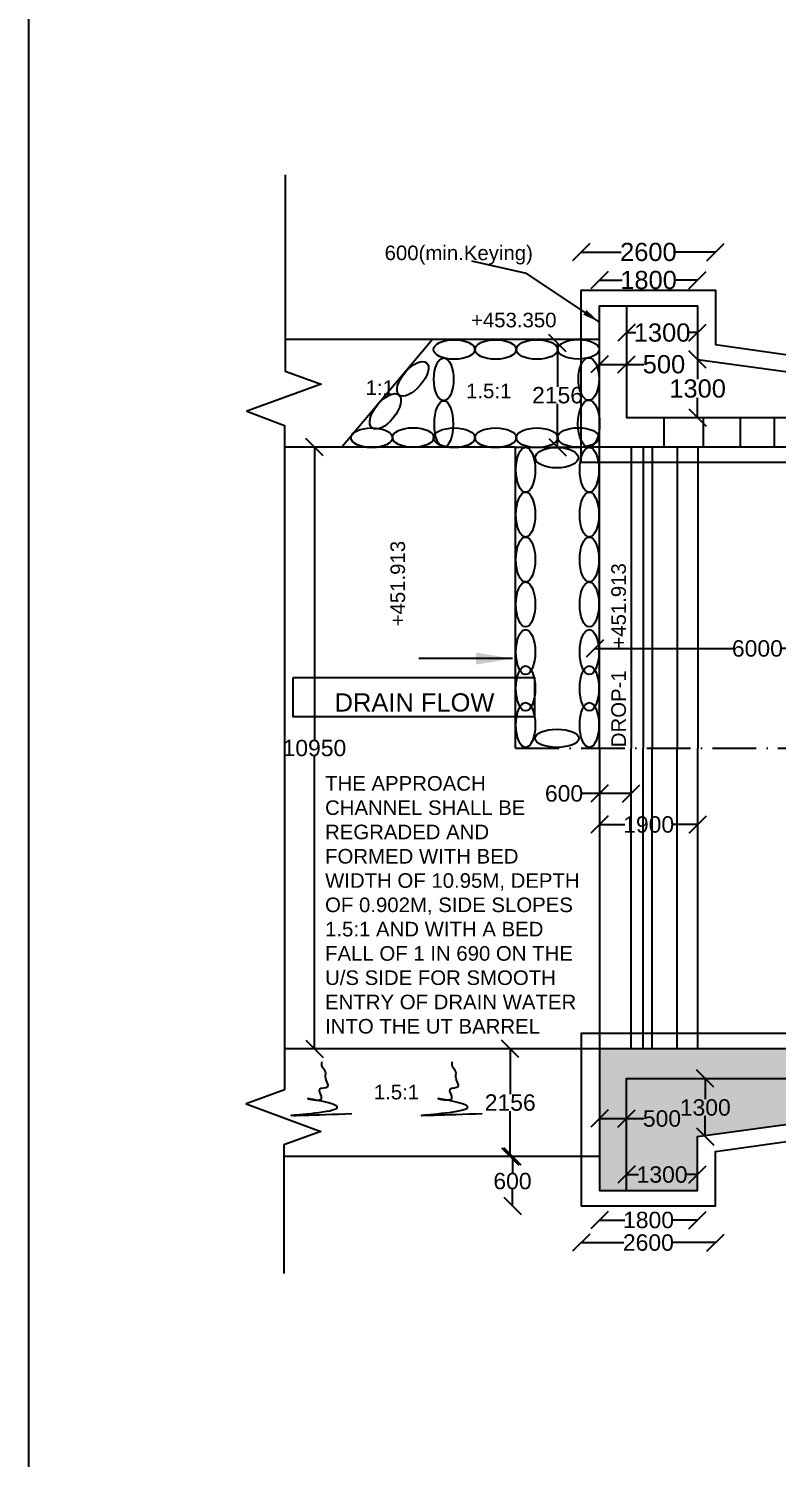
# Model space of a CAD drawing. Header units: millimetres. Extents: x 5124 to 6568637, y 2311 to 91879094.
# Drawn here: x 3738648 to 3742752, y 45943851 to 45951696 of the extents above; entities that cross this region are included whole.
import ezdxf

# ---------------------------------------------------------------- set-up
doc = ezdxf.new("R2010")
doc.units = ezdxf.units.MM
doc.header["$MEASUREMENT"] = 0
doc.linetypes.add('ACAD_ISO10W100', pattern=[18, 12, -3, 0, -3])
for name, color, linetype in [('DIMENSION', 7, 'Continuous'), ('DRAWING', 7, 'Continuous'), ('TEXT', 7, 'Continuous')]:
    doc.layers.add(name, color=color, linetype=linetype)
doc.styles.get("Standard").update_dxf_attribs({"font": 'arial.ttf', "height": 90})
doc.dimstyles.get("Standard").update_dxf_attribs({"dimtxt": 200, "dimasz": 110, "dimexe": 0.18, "dimexo": 0.0625, "dimgap": 0.09, "dimtad": 0, "dimtih": 1, "dimtoh": 1, "dimdec": 0, "dimzin": 0, "dimdsep": 46, "dimtxsty": 'Standard', "dimblk": 'OBLIQUE', "dimcen": 0.09, "dimse1": 1, "dimse2": 1, "dimadec": 0, "dimazin": 0, "dimtfac": 1, "dimtdec": 0, "dimtofl": 0, "dimtmove": 0, "dimatfit": 3, "dimfxl": 1, "dimtolj": 1, "dimtzin": 0, "dimarcsym": 0})

# ---------------------------------------------------------------- blocks, each defined once
blk = doc.blocks.new('_Oblique')
at = {"color": 0, "linetype": 'ByBlock', "lineweight": -2}
blk.add_line((-0.5, -0.5), (0.5, 0.5), dxfattribs=at)
blk = doc.blocks.new('*D186')
at = {"layer": 'Defpoints', "color": 0, "linetype": 'Continuous', "transparency": 16777216}
for p in [(3742319.5, 45950315), (3741781, 45950174.4), (3742319.5, 45950174.4)]:
    blk.add_point(p, dxfattribs=at)
at = {"layer": 'DIMENSION', "color": 0, "linetype": 'Continuous', "lineweight": -2, "transparency": 16777216}
for p, q in [((3741781, 45950315), (3741905.7, 45950315)), ((3742319.5, 45950315), (3742194.8, 45950315))]:
    blk.add_line(p, q, dxfattribs=at)
at = {"layer": 'DIMENSION', "color": 0, "linetype": 'Continuous', "lineweight": -2, "transparency": 16777216, "xscale": 95, "yscale": 95, "zscale": 95, "rotation": 180}
blk.add_blockref('_Oblique', (3741781, 45950315), dxfattribs=at)
at = {"layer": 'DIMENSION', "color": 0, "linetype": 'Continuous', "lineweight": -2, "transparency": 16777216, "xscale": 95, "yscale": 95, "zscale": 95}
blk.add_blockref('_Oblique', (3742319.5, 45950315), dxfattribs=at)
at = {"layer": 'DIMENSION', "color": 0, "linetype": 'Continuous', "transparency": 16777216, "insert": (3742050.2, 45950315), "char_height": 100, "attachment_point": 5}
blk.add_mtext('\\A1;1800', dxfattribs=at)
blk = doc.blocks.new('*D187')
at = {"layer": 'Defpoints', "color": 0, "linetype": 'Continuous', "transparency": 16777216}
for p in [(3742417.5, 45950469), (3741681, 45950259.436943), (3742417.5, 45950259.436943)]:
    blk.add_point(p, dxfattribs=at)
at = {"layer": 'DIMENSION', "color": 0, "linetype": 'Continuous', "lineweight": -2, "transparency": 16777216}
for p, q in [((3741681, 45950469), (3741899.16, 45950469)), ((3742417.5, 45950469), (3742199.34, 45950469))]:
    blk.add_line(p, q, dxfattribs=at)
at = {"layer": 'DIMENSION', "color": 0, "linetype": 'Continuous', "lineweight": -2, "transparency": 16777216, "xscale": 95, "yscale": 95, "zscale": 95, "rotation": 180}
blk.add_blockref('_Oblique', (3741681, 45950469), dxfattribs=at)
at = {"layer": 'DIMENSION', "color": 0, "linetype": 'Continuous', "lineweight": -2, "transparency": 16777216, "xscale": 95, "yscale": 95, "zscale": 95}
blk.add_blockref('_Oblique', (3742417.5, 45950469), dxfattribs=at)
at = {"layer": 'DIMENSION', "color": 0, "linetype": 'Continuous', "transparency": 16777216, "insert": (3742049.25, 45950469), "char_height": 100, "attachment_point": 5}
blk.add_mtext('\\A1;2600', dxfattribs=at)
blk = doc.blocks.new('*D188')
at = {"layer": 'Defpoints', "color": 0, "linetype": 'Continuous', "transparency": 16777216}
for p in [(3741929.5, 45950015), (3742319.5, 45950026.4), (3742319.5, 45950026.4)]:
    blk.add_point(p, dxfattribs=at)
at = {"layer": 'DIMENSION', "color": 0, "linetype": 'Continuous', "lineweight": -2, "transparency": 16777216}
for p, q in [((3741929.5, 45950026.4), (3741980, 45950026.4)), ((3742319.5, 45950026.4), (3742269, 45950026.4))]:
    blk.add_line(p, q, dxfattribs=at)
at = {"layer": 'DIMENSION', "color": 0, "linetype": 'Continuous', "lineweight": -2, "transparency": 16777216, "xscale": 95, "yscale": 95, "zscale": 95, "rotation": 180}
blk.add_blockref('_Oblique', (3741929.5, 45950026.4), dxfattribs=at)
at = {"layer": 'DIMENSION', "color": 0, "linetype": 'Continuous', "lineweight": -2, "transparency": 16777216, "xscale": 95, "yscale": 95, "zscale": 95}
blk.add_blockref('_Oblique', (3742319.5, 45950026.4), dxfattribs=at)
at = {"layer": 'DIMENSION', "color": 0, "linetype": 'Continuous', "transparency": 16777216, "insert": (3742124.5, 45950026.4), "char_height": 100, "attachment_point": 5}
blk.add_mtext('\\A1;1300', dxfattribs=at)
blk = doc.blocks.new('*D189')
at = {"layer": 'Defpoints', "color": 0, "linetype": 'Continuous', "transparency": 16777216}
for p in [(3741781, 45949852.5), (3741929.5, 45949852.5), (3741929.5, 45949852.5)]:
    blk.add_point(p, dxfattribs=at)
at = {"layer": 'DIMENSION', "color": 0, "linetype": 'Continuous', "lineweight": -2, "transparency": 16777216}
for p, q in [((3741781, 45949852.5), (3741929.5, 45949852.5)), ((3741929.5, 45949852.5), (3742024.5, 45949852.5))]:
    blk.add_line(p, q, dxfattribs=at)
at = {"layer": 'DIMENSION', "color": 0, "linetype": 'Continuous', "lineweight": -2, "transparency": 16777216, "xscale": 95, "yscale": 95, "zscale": 95, "rotation": 180}
blk.add_blockref('_Oblique', (3741781, 45949852.5), dxfattribs=at)
at = {"layer": 'DIMENSION', "color": 0, "linetype": 'Continuous', "lineweight": -2, "transparency": 16777216, "xscale": 95, "yscale": 95, "zscale": 95}
blk.add_blockref('_Oblique', (3741929.5, 45949852.5), dxfattribs=at)
at = {"layer": 'DIMENSION', "color": 0, "linetype": 'Continuous', "transparency": 16777216, "insert": (3742134.9, 45949852.5), "char_height": 100, "attachment_point": 5}
blk.add_mtext('\\A1;500', dxfattribs=at)
blk = doc.blocks.new('*D190')
at = {"layer": 'Defpoints', "color": 0, "linetype": 'Continuous', "transparency": 16777216}
for p in [(3742319.5, 45949878.4), (3742319.5, 45949559.9), (3742319.5, 45949559.9)]:
    blk.add_point(p, dxfattribs=at)
at = {"layer": 'DIMENSION', "color": 0, "linetype": 'Continuous', "lineweight": -2, "transparency": 16777216}
for p, q in [((3742319.5, 45949878.4), (3742319.5, 45949770.3)), ((3742319.5, 45949559.9), (3742319.5, 45949668))]:
    blk.add_line(p, q, dxfattribs=at)
at = {"layer": 'DIMENSION', "color": 0, "linetype": 'Continuous', "lineweight": -2, "transparency": 16777216, "xscale": 95, "yscale": 95, "zscale": 95}
for p, rotation in [((3742319.5, 45949878.4), 90), ((3742319.5, 45949559.9), 270)]:
    blk.add_blockref('_Oblique', p, dxfattribs=dict(at, rotation=rotation))
at = {"layer": 'DIMENSION', "color": 0, "linetype": 'Continuous', "transparency": 16777216, "insert": (3742319.5, 45949719.2), "char_height": 100, "attachment_point": 5}
blk.add_mtext('\\A1;1300', dxfattribs=at)
blk = doc.blocks.new('*D197')
at = {"layer": 'Defpoints', "color": 0, "linetype": 'Continuous', "transparency": 16777216}
for p in [(3743539, 45948292), (3741756, 45948172.9), (3743539, 45948210)]:
    blk.add_point(p, dxfattribs=at)
at = {"layer": 'DIMENSION', "color": 0, "linetype": 'Continuous', "lineweight": -2, "transparency": 16777216}
for p, q in [((3741756, 45948292), (3742512.9, 45948292)), ((3743539, 45948292), (3742782.1, 45948292))]:
    blk.add_line(p, q, dxfattribs=at)
at = {"layer": 'DIMENSION', "color": 0, "linetype": 'Continuous', "lineweight": -2, "transparency": 16777216, "xscale": 95, "yscale": 95, "zscale": 95, "rotation": 180}
blk.add_blockref('_Oblique', (3741756, 45948292), dxfattribs=at)
at = {"layer": 'DIMENSION', "color": 0, "linetype": 'Continuous', "lineweight": -2, "transparency": 16777216, "xscale": 95, "yscale": 95, "zscale": 95}
blk.add_blockref('_Oblique', (3743539, 45948292), dxfattribs=at)
at = {"layer": 'DIMENSION', "color": 0, "linetype": 'Continuous', "transparency": 16777216, "insert": (3742647.5, 45948292), "char_height": 90, "attachment_point": 5}
blk.add_mtext('\\A1;6000', dxfattribs=at)
blk = doc.blocks.new('*D200')
at = {"layer": 'Defpoints', "color": 0, "linetype": 'Continuous', "transparency": 16777216}
for p in [(3741781, 45947325.5), (3742320.5, 45947325.5), (3742320.5, 45947325.5)]:
    blk.add_point(p, dxfattribs=at)
at = {"layer": 'DIMENSION', "color": 0, "linetype": 'Continuous', "lineweight": -2, "transparency": 16777216}
for p, q in [((3741781, 45947325.5), (3741920.7, 45947325.5)), ((3742320.5, 45947325.5), (3742180.8, 45947325.5))]:
    blk.add_line(p, q, dxfattribs=at)
at = {"layer": 'DIMENSION', "color": 0, "linetype": 'Continuous', "lineweight": -2, "transparency": 16777216, "xscale": 95, "yscale": 95, "zscale": 95, "rotation": 180}
blk.add_blockref('_Oblique', (3741781, 45947325.5), dxfattribs=at)
at = {"layer": 'DIMENSION', "color": 0, "linetype": 'Continuous', "lineweight": -2, "transparency": 16777216, "xscale": 95, "yscale": 95, "zscale": 95}
blk.add_blockref('_Oblique', (3742320.5, 45947325.5), dxfattribs=at)
at = {"layer": 'DIMENSION', "color": 0, "linetype": 'Continuous', "transparency": 16777216, "insert": (3742050.8, 45947325.5), "char_height": 90, "attachment_point": 5}
blk.add_mtext('\\A1;1900', dxfattribs=at)
blk = doc.blocks.new('*D201')
at = {"layer": 'Defpoints', "color": 0, "linetype": 'Continuous', "transparency": 16777216}
for p in [(3741781, 45947496), (3741781, 45947496), (3741955, 45947496)]:
    blk.add_point(p, dxfattribs=at)
at = {"layer": 'DIMENSION', "color": 0, "linetype": 'Continuous', "lineweight": -2, "transparency": 16777216}
for p, q in [((3741781, 45947496), (3741686, 45947496)), ((3741955, 45947496), (3741781, 45947496))]:
    blk.add_line(p, q, dxfattribs=at)
at = {"layer": 'DIMENSION', "color": 0, "linetype": 'Continuous', "lineweight": -2, "transparency": 16777216, "xscale": 95, "yscale": 95, "zscale": 95, "rotation": 180}
blk.add_blockref('_Oblique', (3741781, 45947496), dxfattribs=at)
at = {"layer": 'DIMENSION', "color": 0, "linetype": 'Continuous', "lineweight": -2, "transparency": 16777216, "xscale": 95, "yscale": 95, "zscale": 95}
blk.add_blockref('_Oblique', (3741955, 45947496), dxfattribs=at)
at = {"layer": 'DIMENSION', "color": 0, "linetype": 'Continuous', "transparency": 16777216, "insert": (3741586.4, 45947496), "char_height": 90, "attachment_point": 5}
blk.add_mtext('\\A1;600', dxfattribs=at)
blk = doc.blocks.new('*D202')
at = {"layer": 'Defpoints', "color": 0, "linetype": 'Continuous', "transparency": 16777216}
for p in [(3740217, 45949396.9), (3740216.5, 45946094.1), (3740217, 45946094.1)]:
    blk.add_point(p, dxfattribs=at)
at = {"layer": 'DIMENSION', "color": 0, "linetype": 'Continuous', "lineweight": -2, "transparency": 16777216}
for p, q in [((3740216.5, 45949396.9), (3740216.5, 45947791.5)), ((3740216.5, 45946094.1), (3740216.5, 45947699.5))]:
    blk.add_line(p, q, dxfattribs=at)
at = {"layer": 'DIMENSION', "color": 0, "linetype": 'Continuous', "lineweight": -2, "transparency": 16777216, "xscale": 95, "yscale": 95, "zscale": 95}
for p, rotation in [((3740216.5, 45949396.9), 90), ((3740216.5, 45946094.1), 270)]:
    blk.add_blockref('_Oblique', p, dxfattribs=dict(at, rotation=rotation))
at = {"layer": 'DIMENSION', "color": 0, "linetype": 'Continuous', "transparency": 16777216, "insert": (3740216.5, 45947745.5), "char_height": 90, "attachment_point": 5}
blk.add_mtext('\\A1;10950', dxfattribs=at)
blk = doc.blocks.new('*D203')
at = {"layer": 'Defpoints', "color": 0, "linetype": 'Continuous', "transparency": 16777216}
for p in [(3741291, 45946094.1), (3741291, 45945503.5), (3741291, 45945503.5)]:
    blk.add_point(p, dxfattribs=at)
at = {"layer": 'DIMENSION', "color": 0, "linetype": 'Continuous', "lineweight": -2, "transparency": 16777216}
for p, q in [((3741291, 45946094.1), (3741291, 45945844.8)), ((3741291, 45945503.5), (3741291, 45945752.7))]:
    blk.add_line(p, q, dxfattribs=at)
at = {"layer": 'DIMENSION', "color": 0, "linetype": 'Continuous', "lineweight": -2, "transparency": 16777216, "xscale": 95, "yscale": 95, "zscale": 95}
for p, rotation in [((3741291, 45946094.1), 90), ((3741291, 45945503.5), 270)]:
    blk.add_blockref('_Oblique', p, dxfattribs=dict(at, rotation=rotation))
at = {"layer": 'DIMENSION', "color": 0, "linetype": 'Continuous', "transparency": 16777216, "insert": (3741291, 45945798.8), "char_height": 90, "attachment_point": 5}
blk.add_mtext('\\A1;2156', dxfattribs=at)
blk = doc.blocks.new('*D204')
at = {"layer": 'Defpoints', "color": 0, "linetype": 'Continuous', "transparency": 16777216}
for p in [(3741681, 45945503.5), (3741303.5, 45945231.6), (3741681, 45945231.6)]:
    blk.add_point(p, dxfattribs=at)
at = {"layer": 'DIMENSION', "color": 0, "linetype": 'Continuous', "lineweight": -2, "transparency": 16777216}
for p, q in [((3741303.5, 45945503.5), (3741303.5, 45945413.6)), ((3741303.5, 45945231.6), (3741303.5, 45945321.5))]:
    blk.add_line(p, q, dxfattribs=at)
at = {"layer": 'DIMENSION', "color": 0, "linetype": 'Continuous', "lineweight": -2, "transparency": 16777216, "xscale": 95, "yscale": 95, "zscale": 95}
for p, rotation in [((3741303.5, 45945503.5), 90), ((3741303.5, 45945231.6), 270)]:
    blk.add_blockref('_Oblique', p, dxfattribs=dict(at, rotation=rotation))
at = {"layer": 'DIMENSION', "color": 0, "linetype": 'Continuous', "transparency": 16777216, "insert": (3741303.5, 45945367.5), "char_height": 90, "attachment_point": 5}
blk.add_mtext('\\A1;600', dxfattribs=at)
blk = doc.blocks.new('*D205')
at = {"layer": 'Defpoints', "color": 0, "linetype": 'Continuous', "transparency": 16777216}
for p in [(3741681, 45945231.563057), (3742417.5, 45945231.563057), (3742417.5, 45945030)]:
    blk.add_point(p, dxfattribs=at)
at = {"layer": 'DIMENSION', "color": 0, "linetype": 'Continuous', "lineweight": -2, "transparency": 16777216}
for p, q in [((3741681, 45945030), (3741914.16, 45945030)), ((3742417.5, 45945030), (3742184.34, 45945030))]:
    blk.add_line(p, q, dxfattribs=at)
at = {"layer": 'DIMENSION', "color": 0, "linetype": 'Continuous', "lineweight": -2, "transparency": 16777216, "xscale": 95, "yscale": 95, "zscale": 95, "rotation": 180}
blk.add_blockref('_Oblique', (3741681, 45945030), dxfattribs=at)
at = {"layer": 'DIMENSION', "color": 0, "linetype": 'Continuous', "lineweight": -2, "transparency": 16777216, "xscale": 95, "yscale": 95, "zscale": 95}
blk.add_blockref('_Oblique', (3742417.5, 45945030), dxfattribs=at)
at = {"layer": 'DIMENSION', "color": 0, "linetype": 'Continuous', "transparency": 16777216, "insert": (3742049.25, 45945030), "char_height": 90, "attachment_point": 5}
blk.add_mtext('\\A1;2600', dxfattribs=at)
blk = doc.blocks.new('*D206')
at = {"layer": 'Defpoints', "color": 0, "linetype": 'Continuous', "transparency": 16777216}
for p in [(3741781, 45945316.6), (3742319.5, 45945316.6), (3742319.5, 45945154)]:
    blk.add_point(p, dxfattribs=at)
at = {"layer": 'DIMENSION', "color": 0, "linetype": 'Continuous', "lineweight": -2, "transparency": 16777216}
for p, q in [((3741781, 45945154), (3741920.2, 45945154)), ((3742319.5, 45945154), (3742180.3, 45945154))]:
    blk.add_line(p, q, dxfattribs=at)
at = {"layer": 'DIMENSION', "color": 0, "linetype": 'Continuous', "lineweight": -2, "transparency": 16777216, "xscale": 95, "yscale": 95, "zscale": 95, "rotation": 180}
blk.add_blockref('_Oblique', (3741781, 45945154), dxfattribs=at)
at = {"layer": 'DIMENSION', "color": 0, "linetype": 'Continuous', "lineweight": -2, "transparency": 16777216, "xscale": 95, "yscale": 95, "zscale": 95}
blk.add_blockref('_Oblique', (3742319.5, 45945154), dxfattribs=at)
at = {"layer": 'DIMENSION', "color": 0, "linetype": 'Continuous', "transparency": 16777216, "insert": (3742050.2, 45945154), "char_height": 90, "attachment_point": 5}
blk.add_mtext('\\A1;1800', dxfattribs=at)
blk = doc.blocks.new('*D207')
at = {"layer": 'Defpoints', "color": 0, "linetype": 'Continuous', "transparency": 16777216}
for p in [(3741929.5, 45945403.5), (3742319.5, 45945403.5), (3742319.5, 45945403.5)]:
    blk.add_point(p, dxfattribs=at)
at = {"layer": 'DIMENSION', "color": 0, "linetype": 'Continuous', "lineweight": -2, "transparency": 16777216}
for p, q in [((3741929.5, 45945403.5), (3741994.4, 45945403.5)), ((3742319.5, 45945403.5), (3742254.6, 45945403.5))]:
    blk.add_line(p, q, dxfattribs=at)
at = {"layer": 'DIMENSION', "color": 0, "linetype": 'Continuous', "lineweight": -2, "transparency": 16777216, "xscale": 95, "yscale": 95, "zscale": 95, "rotation": 180}
blk.add_blockref('_Oblique', (3741929.5, 45945403.5), dxfattribs=at)
at = {"layer": 'DIMENSION', "color": 0, "linetype": 'Continuous', "lineweight": -2, "transparency": 16777216, "xscale": 95, "yscale": 95, "zscale": 95}
blk.add_blockref('_Oblique', (3742319.5, 45945403.5), dxfattribs=at)
at = {"layer": 'DIMENSION', "color": 0, "linetype": 'Continuous', "transparency": 16777216, "insert": (3742124.5, 45945403.5), "char_height": 90, "attachment_point": 5}
blk.add_mtext('\\A1;1300', dxfattribs=at)
blk = doc.blocks.new('*D208')
at = {"layer": 'Defpoints', "color": 0, "linetype": 'Continuous', "transparency": 16777216}
for p in [(3741781, 45945711), (3741929.5, 45945711), (3741929.5, 45945711)]:
    blk.add_point(p, dxfattribs=at)
at = {"layer": 'DIMENSION', "color": 0, "linetype": 'Continuous', "lineweight": -2, "transparency": 16777216}
for p, q in [((3741781, 45945711), (3741929.5, 45945711)), ((3741929.5, 45945711), (3742024.5, 45945711))]:
    blk.add_line(p, q, dxfattribs=at)
at = {"layer": 'DIMENSION', "color": 0, "linetype": 'Continuous', "lineweight": -2, "transparency": 16777216, "xscale": 95, "yscale": 95, "zscale": 95, "rotation": 180}
blk.add_blockref('_Oblique', (3741781, 45945711), dxfattribs=at)
at = {"layer": 'DIMENSION', "color": 0, "linetype": 'Continuous', "lineweight": -2, "transparency": 16777216, "xscale": 95, "yscale": 95, "zscale": 95}
blk.add_blockref('_Oblique', (3741929.5, 45945711), dxfattribs=at)
at = {"layer": 'DIMENSION', "color": 0, "linetype": 'Continuous', "transparency": 16777216, "insert": (3742123.9, 45945711), "char_height": 90, "attachment_point": 5}
blk.add_mtext('\\A1;500', dxfattribs=at)
blk = doc.blocks.new('*D209')
at = {"layer": 'Defpoints', "color": 0, "linetype": 'Continuous', "transparency": 16777216}
for p in [(3742319.5, 45945931.1), (3742361.5, 45945931.1), (3742319.5, 45945612.6)]:
    blk.add_point(p, dxfattribs=at)
at = {"layer": 'DIMENSION', "color": 0, "linetype": 'Continuous', "lineweight": -2, "transparency": 16777216}
for p, q in [((3742361.5, 45945931.1), (3742361.5, 45945817.9)), ((3742361.5, 45945612.6), (3742361.5, 45945725.8))]:
    blk.add_line(p, q, dxfattribs=at)
at = {"layer": 'DIMENSION', "color": 0, "linetype": 'Continuous', "lineweight": -2, "transparency": 16777216, "xscale": 95, "yscale": 95, "zscale": 95}
for p, rotation in [((3742361.5, 45945931.1), 90), ((3742361.5, 45945612.6), 270)]:
    blk.add_blockref('_Oblique', p, dxfattribs=dict(at, rotation=rotation))
at = {"layer": 'DIMENSION', "color": 0, "linetype": 'Continuous', "transparency": 16777216, "insert": (3742361.5, 45945771.8), "char_height": 90, "attachment_point": 5}
blk.add_mtext('\\A1;1300', dxfattribs=at)
blk = doc.blocks.new('*D250')
at = {"layer": 'Defpoints', "color": 0, "linetype": 'Continuous', "transparency": 16777216}
for p in [(3741574.8, 45949968.2), (3741550.7, 45949396.9), (3741574.8, 45949396.9)]:
    blk.add_point(p, dxfattribs=at)
at = {"layer": 'DIMENSION', "color": 0, "linetype": 'Continuous', "lineweight": -2, "transparency": 16777216}
for p, q in [((3741550.7, 45949968.2), (3741550.7, 45949728.6)), ((3741550.7, 45949396.9), (3741550.7, 45949636.5))]:
    blk.add_line(p, q, dxfattribs=at)
at = {"layer": 'DIMENSION', "color": 0, "linetype": 'Continuous', "lineweight": -2, "transparency": 16777216, "xscale": 95, "yscale": 95, "zscale": 95}
for p, rotation in [((3741550.7, 45949968.2), 90), ((3741550.7, 45949396.9), 270)]:
    blk.add_blockref('_Oblique', p, dxfattribs=dict(at, rotation=rotation))
at = {"layer": 'DIMENSION', "color": 0, "linetype": 'Continuous', "transparency": 16777216, "insert": (3741550.7, 45949682.6), "char_height": 90, "attachment_point": 5}
blk.add_mtext('\\A1;2156', dxfattribs=at)

msp = doc.modelspace()

# ---------------------------------------------------------------- hatches: boundary and pattern name
at = {"layer": 'DRAWING', "linetype": 'Continuous'}
h = msp.add_hatch(dxfattribs=at)
h.set_pattern_fill('AR-CONC', color=256, scale=25, style=0)
h.set_pattern_definition([(50, (-42341.5, 289.44), (179.31504565, -15.68803375), [18.75, -206.25]), (355, (-42341.5, 289.44), (-34.6878334, 188.0480334), [15, -165]), (100.4514, (-42326.56, 288.13), (144.6273454, 172.3598855), [15.9350475, -175.285528]), (46.1842, (-42341.5, 339.44), (266.8102622, -41.3797536), [28.125, -309.375]), (96.6356, (-42319.27, 336), (233.6656764, 243.5294677), [23.902572, -262.92825]), (351.1842, (-42341.5, 339.44), (233.6654863, 243.5296502), [22.5, -247.5]), (21, (-42316.5, 326.94), (149.22676303, -100.65472267), [18.75, -206.25]), (326, (-42316.5, 326.94), (60.828833, 181.28751126), [15, -165]), (71.4514, (-42304.06, 318.55), (210.05565715, 80.6326242), [15.9350475, -175.285528]), (37.5, (-42341.5, 289.44), (3.03996383, 83.22346346), [0, -163, 0, -167.5, 0, -165.625]), (7.5, (-42341.5, 289.44), (65.76738436, 98.60292797), [0, -95.5, 0, -159.25, 0, -63.125]), (327.5, (-42397.25, 289.44), (133.45560904, -5.63871793), [0, -62.5, 0, -195, 0, -258.75]), (317.5, (-42422.25, 289.44), (145.79654234, 25.02624558), [0, -81.25, 0, -129.5, 0, -183.75])])
h.paths.add_polyline_path([(3743539, 45946094.1), (3741781, 45946094.1), (3741781, 45945316.6), (3741929.5, 45945316.6), (3741929.5, 45945931.1), (3743539, 45945931.1)])
h.paths.add_polyline_path([(3743539, 45945779.1), (3743539, 45945931.1), (3741929.5, 45945931.1), (3741929.5, 45945316.6), (3742319.5, 45945316.6), (3742319.5, 45945612.6)])
h.paths.add_polyline_path([(3745279.8, 45947017.6), (3745193.5, 45947017.6), (3745193.5, 45947151.1), (3743539, 45946094.1), (3743539, 45945931.1), (3743593, 45945931.1)])
h.paths.add_polyline_path([(3745721, 45946841.1), (3745721, 45947017.6), (3745279.8, 45947017.6), (3743593, 45945931.1), (3743539, 45945931.1), (3743539, 45945779.1), (3743539, 45945480.6), (3743589, 45945480.6)])
h.paths.add_polyline_path([(3745343.5, 45947151.1), (3745193.5, 45947151.1), (3745193.5, 45947058.6), (3745343.5, 45947058.6)])
h.paths.add_polyline_path([(3745497, 45947151.1), (3745343.5, 45947151.1), (3745343.5, 45947058.6), (3745497, 45947058.6)])
h.paths.add_polyline_path([(3745731.5, 45947151.1), (3745497, 45947151.1), (3745497, 45947058.6), (3745731.5, 45947058.6)])
h.paths.add_polyline_path([(3745343.5, 45947703.6), (3745193.5, 45947703.6), (3745193.5, 45947151.1), (3745343.5, 45947151.1)])
h.paths.add_polyline_path([(3745497, 45947703.6), (3745343.5, 45947703.6), (3745343.5, 45947151.1), (3745497, 45947151.1)])
h.paths.add_polyline_path([(3745731.5, 45947703.6), (3745497, 45947703.6), (3745497, 45947151.1), (3745731.5, 45947151.1)])

# ---------------------------------------------------------------- linework, layer by layer
at = {"layer": 'DIMENSION', "linetype": 'Continuous'}
for points in [[(3740421.5, 45945737), (3740107.5, 45945731), (3740335.5, 45945782), (3740184, 45945819.5), (3740256, 45945822.5), (3740245.5, 45945872), (3740290.5, 45945887), (3740278.5, 45945930.5), (3740277, 45945968), (3740259, 45945996.5), (3740259, 45946025)], [(3741136.9, 45945737.4), (3740822.9, 45945731.4), (3741050.9, 45945782.4), (3740899.4, 45945819.9), (3740971.4, 45945822.9), (3740960.9, 45945872.4), (3741005.9, 45945887.4), (3740993.9, 45945930.9), (3740992.4, 45945968.4), (3740974.4, 45945996.9), (3740974.4, 45946025.4)]]:
    msp.add_spline(points, degree=3, dxfattribs=at)
at = {"layer": 'DRAWING', "linetype": 'Continuous'}
for points in [[(3774092, 45955627), (3738648, 45955627), (3738648, 45930809.5), (3774092, 45930809.5)], [(3740100, 45948133.5), (3741424.6, 45948133.5), (3741424.6, 45947917.3), (3740100, 45947917.3)]]:
    msp.add_lwpolyline(points, close=True, dxfattribs=at)
for points in [[(3740056, 45950892.4), (3740056, 45949815.9), (3740254, 45949744.4), (3739846, 45949594.9), (3740052, 45949516.4), (3740052, 45945868.4), (3739842.5, 45945792.9), (3740251, 45945640.9), (3740049, 45945566.4), (3740049, 45944860.9)], [(3745193.5, 45948232.4), (3743514.5, 45949313.4), (3741681, 45949313.4), (3741681, 45950259.4), (3742417.5, 45950259.4), (3742417.5, 45949961.4), (3743444, 45949815.9), (3743444, 45950109.4), (3743616, 45950109.4), (3745808, 45948698.4), (3745808, 45948432.4)], [(3741781, 45947745.5), (3741781, 45950174.4), (3742319.5, 45950174.4), (3742319.5, 45949878.4), (3743539, 45949711.9)], [(3741929.5, 45950174.4), (3741929.5, 45949559.9), (3743593, 45949559.9), (3745343.5, 45948432.4)], [(3741781, 45949988.9), (3740053, 45949988.9)], [(3740865, 45949988.9), (3740367, 45949396.9)], [(3742133.5, 45949559.9), (3742133.5, 45949396.9)], [(3742350.5, 45949559.9), (3742350.5, 45949396.9)], [(3742552.5, 45949559.9), (3742552.5, 45949396.9)], [(3742739.5, 45949559.9), (3742739.5, 45949396.9)], [(3741320, 45949396.9), (3740053.5, 45949396.9)], [(3741320, 45947745.5), (3741320, 45949396.9), (3741681, 45949396.9)], [(3743539, 45949396.9), (3741681, 45949396.9)], [(3741955, 45949396.9), (3741955, 45947745.5)], [(3742021.5, 45949396.9), (3742021.5, 45947745.5)], [(3742069.5, 45949396.9), (3742069.5, 45947745.5)], [(3742207, 45949396.9), (3742207, 45947745.5)], [(3742320.5, 45949396.9), (3742320.5, 45947745.5)], [(3741781, 45947745.5), (3741781, 45945316.6), (3742319.5, 45945316.6), (3742319.5, 45945612.6), (3743539, 45945779.1)], [(3741955, 45946094.1), (3741955, 45947745.5)], [(3742021.5, 45946094.1), (3742021.5, 45947745.5)], [(3742069.5, 45946094.1), (3742069.5, 45947745.5)], [(3742207, 45946094.1), (3742207, 45947745.5)], [(3742320.5, 45946094.1), (3742320.5, 45947745.5)], [(3745193.5, 45947258.6), (3743514.5, 45946177.6), (3741681, 45946177.6), (3741681, 45945231.6), (3742417.5, 45945231.6), (3742417.5, 45945529.6), (3743444, 45945675.1), (3743444, 45945381.6), (3743616, 45945381.6), (3745808, 45946792.6), (3745808, 45947058.6)], [(3741929.5, 45945316.6), (3741929.5, 45945931.1), (3743593, 45945931.1), (3745343.5, 45947058.6)], [(3741681, 45946094.1), (3740052, 45946094.1)], [(3743539, 45946094.1), (3741681, 45946094.1)], [(3741781, 45945503.5), (3740049, 45945503.5)]]:
    msp.add_lwpolyline(points, dxfattribs=at)
at = {"layer": 'DRAWING', "linetype": 'ACAD_ISO10W100', "ltscale": 20}
msp.add_lwpolyline([(3741320, 45947745.5), (3764918, 45947745.5)], dxfattribs=at)
at = {"layer": 'DRAWING', "linetype": 'Continuous'}
for centre, major_axis, ratio in [((3740983.8, 45949933.9), (-114.2, 0), 0.47046), ((3741210.5, 45949933.9), (-114.2, 0), 0.47046), ((3741438, 45949933.9), (-114.2, 0), 0.47046), ((3741665, 45949935.2), (-114.2, 0), 0.47046), ((3740756.2, 45949772.9), (-76.2, -88), 0.466383), ((3740926.3, 45949770.2), (0, 117.3), 0.462787), ((3741722, 45949772.3), (0, 116.3), 0.488538), ((3740605.8, 45949594.1), (74.2, 90.9), 0.47827), ((3740926.3, 45949524.9), (0, 128), 0.402344), ((3741722, 45949526.4), (0, 129.5), 0.459459), ((3740531.5, 45949449.4), (-114.2, 0), 0.47046), ((3740758.5, 45949450.7), (-114.2, 0), 0.47046), ((3740983.8, 45949449.4), (-114.2, 0), 0.47046), ((3741210.5, 45949449.4), (-114.2, 0), 0.47046), ((3741438, 45949449.4), (-114.2, 0), 0.47046), ((3741665, 45949450.7), (-114.2, 0), 0.47046), ((3741375.5, 45949273.7), (0, 123.2), 0.427992), ((3741546.8, 45949339.9), (-118.2, 0), 0.475687), ((3741725, 45949273.7), (0, 123.2), 0.427992), ((3741375.5, 45949027.2), (0, 123.2), 0.427992), ((3741725, 45949027.2), (0, 123.2), 0.427992), ((3741375.5, 45948780.7), (0, 123.2), 0.427992), ((3741725, 45948780.7), (0, 123.2), 0.427992), ((3741375.5, 45948534.2), (0, 123.2), 0.427992), ((3741725, 45948534.2), (0, 123.2), 0.427992), ((3741375.5, 45948272.7), (0, 123.2), 0.427992), ((3741725, 45948272.7), (0, 123.2), 0.427992), ((3741375.5, 45948073.2), (0, 123.2), 0.427992), ((3741725, 45948073.2), (0, 123.2), 0.427992), ((3741375.5, 45947872.2), (0, 123.2), 0.427992), ((3741725, 45947872.2), (0, 123.2), 0.427992), ((3741548, 45947799.4), (-120.5, 0), 0.414938)]:
    msp.add_ellipse(centre, major_axis=major_axis, ratio=ratio, dxfattribs=at)

# ---------------------------------------------------------------- texts
at = {"layer": 'TEXT'}
msp.add_text('DRAIN FLOW', height=100, dxfattribs=at).set_placement((3740327.5, 45947946.2))
at = {"layer": 'TEXT', "linetype": 'Continuous', "char_height": 80, "attachment_point": 1}
for s, insert, width in [('600(min.Keying)', (3740601.8, 45950504.5), 810.514), ('+453.350', (3741075.8, 45950135.7), 464.702), ('1:1', (3740497.5, 45949764.1), 810.514), ('1.5:1', (3741048.8, 45949746.5), 810.514), ('THE APPROACH CHANNEL SHALL BE REGRADED AND FORMED WITH BED WIDTH OF 10.95M, DEPTH OF 0.902M, SIDE SLOPES 1.5:1 AND WITH A BED FALL OF 1 IN 690 ON THE U/S SIDE FOR SMOOTH ENTRY OF DRAIN WATER INTO THE UT BARREL ', (3740275, 45947591.7), 1408.715), ('1.5:1', (3740542.7, 45945896.8), 810.514)]:
    msp.add_mtext(s, dxfattribs=dict(at, insert=insert, width=width))
at = {"layer": 'TEXT', "linetype": 'Continuous', "char_height": 80, "width": 464.975, "attachment_point": 1, "rotation": 90}
for s, insert in [('+451.913', (3740633.8, 45948413.8)), ('+451.913', (3741845.8, 45948291.4)), ('DROP-1', (3741845.8, 45947750.4))]:
    msp.add_mtext(s, dxfattribs=dict(at, insert=insert))

# ---------------------------------------------------------------- dimensions: what is measured, and where the dimension line sits
at = {"layer": 'DIMENSION', "linetype": 'Continuous'}
for base, p1, p2, text, override, picture, middle in [((3742417.5, 45950469), (3741681, 45950259.4), (3742417.5, 45950259.4), '2600', {"dimtxt": 150, "dimasz": 95, "dimarcsym": 1}, '*D187', (3742049.2, 45950469)), ((3742319.5, 45950315), (3741781, 45950174.4), (3742319.5, 45950174.4), '1800', {"dimtxt": 150, "dimasz": 95, "dimarcsym": 1}, '*D186', (3742050.2, 45950315)), ((3742319.5, 45950026.4), (3741929.5, 45950015), (3742319.5, 45950026.4), '1300', {"dimtxt": 150, "dimasz": 95, "dimarcsym": 1}, '*D188', (3742124.5, 45950026.4)), ((3741929.5, 45949852.5), (3741781, 45949852.5), (3741929.5, 45949852.5), '500', {"dimtxt": 150, "dimasz": 95, "dimarcsym": 1}, '*D189', (3742134.9, 45949852.5)), ((3743539, 45948292), (3741756, 45948172.9), (3743539, 45948210), '6000', {"dimasz": 95, "dimarcsym": 1}, '*D197', (3742647.5, 45948292)), ((3741781, 45947496), (3741955, 45947496), (3741781, 45947496), '600', {"dimasz": 95, "dimarcsym": 1}, '*D201', (3741586.4, 45947496)), ((3742320.5, 45947325.5), (3741781, 45947325.5), (3742320.5, 45947325.5), '1900', {"dimasz": 95, "dimarcsym": 1}, '*D200', (3742050.8, 45947325.5)), ((3741929.5, 45945711), (3741781, 45945711), (3741929.5, 45945711), '500', {"dimasz": 95, "dimarcsym": 1}, '*D208', (3742123.9, 45945711)), ((3742319.5, 45945403.5), (3741929.5, 45945403.5), (3742319.5, 45945403.5), '1300', {"dimasz": 95, "dimarcsym": 1}, '*D207', (3742124.5, 45945403.5)), ((3742319.5, 45945154), (3741781, 45945316.6), (3742319.5, 45945316.6), '1800', {"dimasz": 95, "dimarcsym": 1}, '*D206', (3742050.2, 45945154)), ((3742417.5, 45945030), (3741681, 45945231.6), (3742417.5, 45945231.6), '2600', {"dimasz": 95, "dimarcsym": 1}, '*D205', (3742049.2, 45945030))]:
    dim = msp.add_linear_dim(base=base, p1=p1, p2=p2, text=text, dimstyle='Standard', override=override, dxfattribs=at)
    dim.commit()
    dim.dimension.update_dxf_attribs({"geometry": picture, "text_midpoint": middle})
for base, p1, p2, text, override, picture, middle in [((3741550.8, 45949396.9), (3741574.8, 45949968.2), (3741574.8, 45949396.9), '2156', {"dimasz": 95, "dimarcsym": 1}, '*D250', (3741550.7, 45949682.6)), ((3742319.5, 45949559.9), (3742319.5, 45949878.4), (3742319.5, 45949559.9), '1300', {"dimtxt": 150, "dimasz": 95, "dimarcsym": 1}, '*D190', (3742319.5, 45949719.2)), ((3740216.5, 45946094.1), (3740217, 45949396.9), (3740217, 45946094.1), '10950', {"dimasz": 95, "dimarcsym": 1}, '*D202', (3740216.5, 45947745.5)), ((3741291, 45945503.5), (3741291, 45946094.1), (3741291, 45945503.5), '2156', {"dimasz": 95, "dimarcsym": 1}, '*D203', (3741291, 45945798.8)), ((3742361.5, 45945931.1), (3742319.5, 45945612.6), (3742319.5, 45945931.1), '1300', {"dimasz": 95, "dimarcsym": 1}, '*D209', (3742361.5, 45945771.8)), ((3741303.5, 45945231.6), (3741681, 45945503.5), (3741681, 45945231.6), '600', {"dimasz": 95, "dimarcsym": 1}, '*D204', (3741303.5, 45945367.5))]:
    dim = msp.add_linear_dim(base=base, p1=p1, p2=p2, angle=90, text=text, dimstyle='Standard', override=override, dxfattribs=at)
    dim.commit()
    dim.dimension.update_dxf_attribs({"geometry": picture, "text_midpoint": middle})

# ---------------------------------------------------------------- leaders
msp.add_leader([(3741779.5, 45950085), (3741380, 45950352), (3741080.5, 45950419)], dimstyle='Standard', override={"dimasz": 95, "dimgap": 0.09, "dimtad": 0, "dimarcsym": 1}, dxfattribs=at)
at = {"layer": 'DRAWING', "linetype": 'Continuous'}
msp.add_leader([(3741303.5, 45948237), (3740790, 45948237)], dimstyle='Standard', override={"dimasz": 200, "dimgap": 0.09, "dimtad": 0, "dimarcsym": 1}, dxfattribs=at)

doc.saveas('drawing.dxf')
